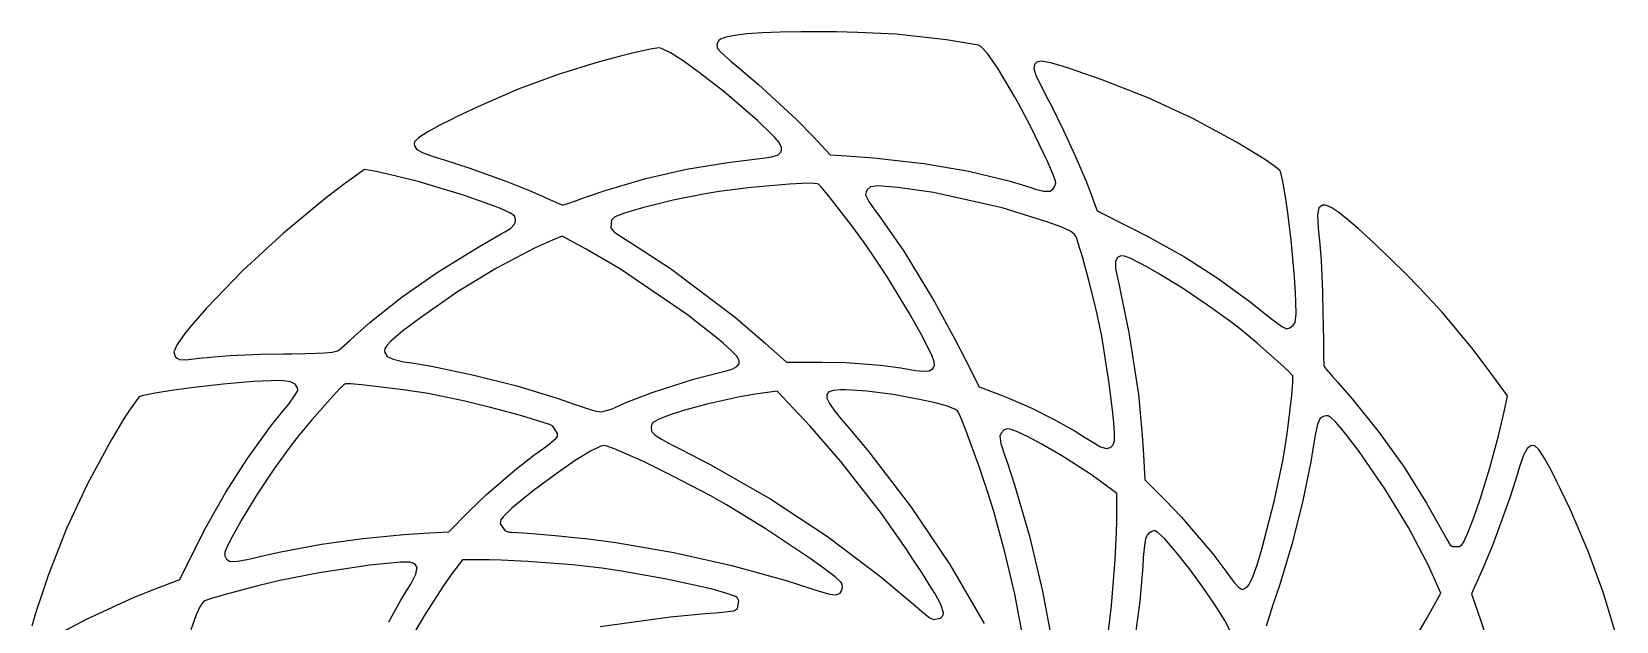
# Model space of a CAD drawing. Extents: x 3.1 to 47.6, y 1.6 to 46.1.
# Drawn here: x 3.95 to 46.81, y 30.18 to 46.12 of the extents above; entities that cross this region are included whole.
import ezdxf

# ---------------------------------------------------------------- set-up
doc = ezdxf.new("R2010")
doc.units = 0
doc.layers.get('0').update_dxf_attribs({"linetype": 'CONTINUOUS'})

msp = doc.modelspace()

# ---------------------------------------------------------------- linework, layer by layer
for p, q in [((22.541, 45.887), (22.487, 45.784)), ((22.58, 45.919), (22.541, 45.887)), ((22.729, 45.977), (22.58, 45.919)), ((22.97, 46.025), (22.729, 45.977)), ((23.297, 46.065), (22.97, 46.025)), ((23.707, 46.094), (23.297, 46.065)), ((24.195, 46.114), (23.707, 46.094)), ((24.756, 46.124), (24.195, 46.114)), ((25.386, 46.123), (24.756, 46.124)), ((25.725, 46.118), (25.386, 46.123)), ((26.302, 46.105), (25.725, 46.118)), ((27.335, 46.054), (26.302, 46.105)), ((28.694, 45.908), (27.335, 46.054)), ((29.56, 45.756), (28.694, 45.908)), ((19.88, 45.462), (19.305, 45.31)), ((20.236, 45.549), (19.88, 45.462)), ((20.679, 45.647), (20.236, 45.549)), ((20.864, 45.681), (20.679, 45.647)), ((20.911, 45.686), (20.864, 45.681)), ((20.987, 45.67), (20.911, 45.686)), ((21.229, 45.551), (20.987, 45.67)), ((21.571, 45.334), (21.229, 45.551)), ((22.487, 45.784), (22.49, 45.687)), ((22.49, 45.687), (22.508, 45.659)), ((22.508, 45.659), (22.604, 45.558)), ((22.604, 45.558), (22.859, 45.328)), ((29.625, 45.724), (29.56, 45.756)), ((29.807, 45.53), (29.625, 45.724)), ((30.071, 45.147), (29.807, 45.53)), ((19.305, 45.31), (18.193, 44.968)), ((21.983, 45.04), (21.571, 45.334)), ((22.674, 44.503), (21.983, 45.04)), ((22.859, 45.328), (23.075, 45.147)), ((23.075, 45.147), (23.607, 44.699)), ((30.33, 44.725), (30.071, 45.147)), ((31.077, 45.233), (31.061, 45.116)), ((31.061, 45.116), (31.123, 44.921)), ((31.11, 45.276), (31.077, 45.233)), ((31.15, 45.307), (31.11, 45.276)), ((31.275, 45.327), (31.15, 45.307)), ((31.51, 45.282), (31.275, 45.327)), ((31.796, 45.198), (31.51, 45.282)), ((32.054, 45.116), (31.796, 45.198)), ((32.206, 45.066), (32.054, 45.116)), ((32.879, 44.835), (32.206, 45.066)), ((18.193, 44.968), (17.107, 44.566)), ((23.607, 44.699), (24.637, 43.747)), ((30.534, 44.375), (30.33, 44.725)), ((31.123, 44.921), (31.279, 44.602)), ((31.279, 44.602), (31.396, 44.382)), ((34.151, 44.336), (32.879, 44.835)), ((17.107, 44.566), (16.018, 44.094)), ((23.583, 43.718), (22.674, 44.503)), ((30.647, 44.178), (30.534, 44.375)), ((30.972, 43.569), (30.647, 44.178)), ((31.396, 44.382), (31.547, 44.097)), ((35.359, 43.775), (34.151, 44.336)), ((15.291, 43.742), (14.995, 43.593)), ((15.464, 43.828), (15.291, 43.742)), ((16.018, 44.094), (15.464, 43.828)), ((23.969, 43.345), (23.583, 43.718)), ((24.637, 43.747), (25.097, 43.277)), ((31.547, 44.097), (31.864, 43.453)), ((36.541, 43.133), (35.359, 43.775)), ((14.668, 43.419), (14.411, 43.257)), ((14.995, 43.593), (14.668, 43.419)), ((24.052, 43.259), (23.969, 43.345)), ((31.438, 42.596), (30.972, 43.569)), ((31.864, 43.453), (32.178, 42.765)), ((14.31, 43.144), (14.301, 43.094)), ((14.301, 43.094), (14.307, 43.036)), ((14.307, 43.036), (14.371, 42.938)), ((14.411, 43.257), (14.31, 43.144)), ((14.371, 42.938), (14.543, 42.845)), ((24.167, 43.128), (24.052, 43.259)), ((24.146, 42.789), (24.215, 42.866)), ((24.236, 42.995), (24.167, 43.128)), ((24.215, 42.866), (24.232, 42.92)), ((24.232, 42.92), (24.236, 42.995)), ((25.097, 43.277), (25.551, 42.794)), ((37.133, 42.776), (36.541, 43.133)), ((14.543, 42.845), (14.87, 42.732)), ((14.87, 42.732), (15.106, 42.66)), ((15.106, 42.66), (15.779, 42.446)), ((15.779, 42.446), (16.801, 42.076)), ((21.665, 42.404), (22.783, 42.59)), ((22.783, 42.59), (23.355, 42.66)), ((23.355, 42.66), (23.495, 42.675)), ((23.495, 42.675), (23.728, 42.702)), ((23.728, 42.702), (23.971, 42.737)), ((23.971, 42.737), (24.146, 42.789)), ((25.551, 42.794), (25.988, 42.766)), ((25.988, 42.766), (26.724, 42.71)), ((26.724, 42.71), (28.08, 42.557)), ((28.08, 42.557), (29.304, 42.348)), ((31.592, 42.231), (31.438, 42.596)), ((32.178, 42.765), (32.46, 42.098)), ((37.352, 42.636), (37.133, 42.776)), ((37.607, 42.459), (37.352, 42.636)), ((37.701, 42.382), (37.607, 42.459)), ((12.416, 42.008), (11.88, 41.607)), ((12.957, 42.397), (12.416, 42.008)), ((13.266, 42.338), (12.957, 42.397)), ((13.618, 42.265), (13.266, 42.338)), ((14.403, 42.07), (13.618, 42.265)), ((15.658, 41.692), (14.403, 42.07)), ((16.801, 42.076), (17.436, 41.818)), ((19.465, 41.826), (20.566, 42.151)), ((20.566, 42.151), (21.665, 42.404)), ((24.45, 42.003), (23.416, 41.913)), ((24.783, 42.02), (24.45, 42.003)), ((25.038, 42.023), (24.783, 42.02)), ((25.195, 42.011), (25.038, 42.023)), ((25.231, 42), (25.195, 42.011)), ((29.304, 42.348), (30.422, 42.077)), ((30.422, 42.077), (30.95, 41.917)), ((31.643, 42.079), (31.592, 42.231)), ((31.627, 41.948), (31.65, 42.038)), ((31.65, 42.038), (31.643, 42.079)), ((32.46, 42.098), (32.579, 41.794)), ((37.718, 42.361), (37.701, 42.382)), ((37.744, 42.279), (37.718, 42.361)), ((37.802, 42.02), (37.744, 42.279)), ((37.864, 41.659), (37.802, 42.02)), ((11.88, 41.607), (10.762, 40.679)), ((16.448, 41.412), (15.658, 41.692)), ((17.436, 41.818), (17.725, 41.69)), ((17.725, 41.69), (17.941, 41.593)), ((17.941, 41.593), (18.196, 41.482)), ((18.687, 41.558), (18.908, 41.636)), ((18.908, 41.636), (19.465, 41.826)), ((22.171, 41.741), (21.307, 41.563)), ((22.55, 41.804), (22.171, 41.741)), ((23.416, 41.913), (22.55, 41.804)), ((25.254, 41.978), (25.231, 42)), ((25.341, 41.881), (25.254, 41.978)), ((25.55, 41.627), (25.341, 41.881)), ((26.113, 40.904), (25.55, 41.627)), ((26.525, 41.786), (26.508, 41.712)), ((26.508, 41.712), (26.597, 41.532)), ((26.551, 41.847), (26.525, 41.786)), ((26.643, 41.926), (26.551, 41.847)), ((26.827, 41.952), (26.643, 41.926)), ((27.152, 41.932), (26.827, 41.952)), ((27.381, 41.907), (27.152, 41.932)), ((28.346, 41.771), (27.381, 41.907)), ((30.202, 41.359), (28.346, 41.771)), ((30.95, 41.917), (31.103, 41.868)), ((31.103, 41.868), (31.32, 41.809)), ((31.32, 41.809), (31.496, 41.809)), ((31.496, 41.809), (31.571, 41.864)), ((31.571, 41.864), (31.627, 41.948)), ((32.579, 41.794), (32.775, 41.277)), ((37.927, 41.222), (37.864, 41.659)), ((16.634, 41.339), (16.448, 41.412)), ((16.886, 41.229), (16.634, 41.339)), ((17.008, 41.142), (16.886, 41.229)), ((18.196, 41.482), (18.292, 41.443)), ((18.292, 41.443), (18.31, 41.438)), ((18.31, 41.438), (18.329, 41.442)), ((18.329, 41.442), (18.426, 41.471)), ((18.426, 41.471), (18.687, 41.558)), ((19.983, 41.214), (19.773, 41.136)), ((20.47, 41.356), (19.983, 41.214)), ((21.307, 41.563), (20.47, 41.356)), ((26.597, 41.532), (26.734, 41.336)), ((26.734, 41.336), (26.874, 41.144)), ((31.125, 41.075), (30.202, 41.359)), ((32.775, 41.277), (33.65, 40.841)), ((38.016, 40.485), (37.927, 41.222)), ((38.764, 41.358), (38.73, 41.168)), ((38.73, 41.168), (38.751, 40.809)), ((38.863, 41.429), (38.764, 41.358)), ((38.939, 41.435), (38.863, 41.429)), ((38.984, 41.426), (38.939, 41.435)), ((39.118, 41.36), (38.984, 41.426)), ((39.306, 41.23), (39.118, 41.36)), ((39.545, 41.042), (39.306, 41.23)), ((16.752, 40.71), (16.902, 40.805)), ((16.902, 40.805), (17.016, 40.917)), ((17.043, 41.048), (17.008, 41.142)), ((17.016, 40.917), (17.04, 40.99)), ((17.04, 40.99), (17.043, 41.048)), ((19.635, 41.024), (19.621, 40.817)), ((19.621, 40.817), (19.688, 40.725)), ((19.712, 41.105), (19.635, 41.024)), ((19.688, 40.725), (19.716, 40.702)), ((19.773, 41.136), (19.712, 41.105)), ((26.472, 40.42), (26.113, 40.904)), ((26.874, 41.144), (26.96, 41.025)), ((26.96, 41.025), (27.539, 40.188)), ((31.41, 40.979), (31.125, 41.075)), ((31.815, 40.834), (31.41, 40.979)), ((32.048, 40.73), (31.815, 40.834)), ((32.162, 40.642), (32.048, 40.73)), ((33.65, 40.841), (34.162, 40.578)), ((38.751, 40.809), (38.779, 40.55)), ((39.83, 40.799), (39.545, 41.042)), ((40.156, 40.504), (39.83, 40.799)), ((10.762, 40.679), (9.662, 39.661)), ((14.944, 39.632), (16.043, 40.308)), ((16.043, 40.308), (16.65, 40.653)), ((16.65, 40.653), (16.752, 40.71)), ((18.036, 40.485), (17.552, 40.266)), ((18.297, 40.596), (18.036, 40.485)), ((18.95, 40.24), (18.297, 40.596)), ((19.716, 40.702), (19.831, 40.623)), ((19.831, 40.623), (20.105, 40.446)), ((20.105, 40.446), (20.325, 40.307)), ((20.325, 40.307), (21.228, 39.717)), ((26.67, 40.138), (26.472, 40.42)), ((32.193, 40.597), (32.162, 40.642)), ((32.21, 40.558), (32.193, 40.597)), ((32.261, 40.405), (32.21, 40.558)), ((32.372, 40.034), (32.261, 40.405)), ((34.162, 40.578), (35.134, 40.03)), ((38.107, 39.49), (38.016, 40.485)), ((38.779, 40.55), (38.797, 40.377)), ((38.797, 40.377), (38.829, 39.933)), ((40.714, 39.973), (40.156, 40.504)), ((17.552, 40.266), (16.525, 39.727)), ((19.881, 39.699), (18.95, 40.24)), ((27.084, 39.513), (26.67, 40.138)), ((27.539, 40.188), (28.374, 38.819)), ((32.547, 39.394), (32.372, 40.034)), ((33.321, 40.015), (33.263, 39.921)), ((33.263, 39.921), (33.269, 39.722)), ((33.373, 40.044), (33.321, 40.015)), ((33.414, 40.058), (33.373, 40.044)), ((33.511, 40.055), (33.414, 40.058)), ((33.667, 39.996), (33.511, 40.055)), ((33.927, 39.863), (33.667, 39.996)), ((34.11, 39.763), (33.927, 39.863)), ((35.134, 40.03), (36.044, 39.446)), ((38.829, 39.933), (38.865, 39.097)), ((41.126, 39.565), (40.714, 39.973)), ((9.662, 39.661), (8.677, 38.642)), ((13.972, 38.956), (14.944, 39.632)), ((16.525, 39.727), (15.474, 39.088)), ((21.689, 38.469), (19.881, 39.699)), ((21.228, 39.717), (22.987, 38.396)), ((27.695, 38.506), (27.084, 39.513)), ((33.269, 39.722), (33.318, 39.463)), ((33.318, 39.463), (33.371, 39.221)), ((34.416, 39.59), (34.11, 39.763)), ((35.08, 39.183), (34.416, 39.59)), ((36.044, 39.446), (36.907, 38.819)), ((38.133, 39.048), (38.107, 39.49)), ((41.472, 39.212), (41.126, 39.565)), ((15.474, 39.088), (14.465, 38.389)), ((32.711, 38.751), (32.547, 39.394)), ((33.371, 39.221), (33.404, 39.077)), ((33.404, 39.077), (33.631, 37.986)), ((35.757, 38.731), (35.08, 39.183)), ((38.142, 38.816), (38.133, 39.048)), ((38.865, 39.097), (38.879, 38.486)), ((42.101, 38.536), (41.472, 39.212)), ((8.677, 38.642), (8.258, 38.161)), ((13.095, 38.256), (13.972, 38.956)), ((28.374, 38.819), (28.923, 37.807)), ((32.772, 38.486), (32.711, 38.751)), ((36.382, 38.28), (35.757, 38.731)), ((36.907, 38.819), (37.323, 38.487)), ((38.149, 38.494), (38.142, 38.816)), ((8.258, 38.161), (8.099, 37.964)), ((12.682, 37.891), (13.095, 38.256)), ((14.465, 38.389), (13.996, 38.03)), ((22.538, 37.799), (21.689, 38.469)), ((22.987, 38.396), (23.795, 37.701)), ((28.052, 37.861), (27.695, 38.506)), ((32.893, 37.89), (32.772, 38.486)), ((36.655, 38.067), (36.382, 38.28)), ((37.323, 38.487), (37.52, 38.331)), ((37.52, 38.331), (37.766, 38.154)), ((37.766, 38.154), (37.871, 38.094)), ((37.986, 38.115), (38.075, 38.186)), ((38.075, 38.186), (38.123, 38.261)), ((38.123, 38.261), (38.149, 38.494)), ((38.879, 38.486), (38.882, 38.209)), ((38.882, 38.209), (38.889, 37.713)), ((42.939, 37.532), (42.101, 38.536)), ((8.099, 37.964), (7.884, 37.663)), ((12.333, 37.577), (12.554, 37.775)), ((12.554, 37.775), (12.682, 37.891)), ((13.671, 37.757), (13.556, 37.638)), ((13.865, 37.924), (13.671, 37.757)), ((13.996, 38.03), (13.865, 37.924)), ((22.666, 37.69), (22.538, 37.799)), ((28.158, 37.658), (28.052, 37.861)), ((28.923, 37.807), (29.2, 37.264)), ((33.098, 36.612), (32.893, 37.89)), ((33.631, 37.986), (33.885, 36.314)), ((37.099, 37.699), (36.655, 38.067)), ((37.871, 38.094), (37.898, 38.086)), ((37.898, 38.086), (37.986, 38.115)), ((7.884, 37.663), (7.798, 37.462)), ((7.798, 37.462), (7.831, 37.335)), ((7.831, 37.335), (7.888, 37.29)), ((7.888, 37.29), (7.95, 37.254)), ((8.341, 37.273), (8.562, 37.299)), ((8.562, 37.299), (8.7, 37.316)), ((8.7, 37.316), (8.872, 37.333)), ((8.872, 37.333), (9.311, 37.365)), ((9.311, 37.365), (10.146, 37.399)), ((10.146, 37.399), (10.767, 37.412)), ((10.767, 37.412), (10.99, 37.414)), ((10.99, 37.414), (11.365, 37.42)), ((11.365, 37.42), (11.653, 37.427)), ((11.653, 37.427), (11.869, 37.435)), ((11.869, 37.435), (12.082, 37.453)), ((12.082, 37.453), (12.226, 37.492)), ((12.226, 37.492), (12.267, 37.519)), ((12.267, 37.519), (12.333, 37.577)), ((13.506, 37.55), (13.5, 37.514)), ((13.5, 37.514), (13.506, 37.445)), ((13.556, 37.638), (13.506, 37.55)), ((13.506, 37.445), (13.568, 37.34)), ((13.568, 37.34), (13.727, 37.264)), ((22.873, 37.504), (22.666, 37.69)), ((23.012, 37.354), (22.873, 37.504)), ((23.084, 37.235), (23.012, 37.354)), ((23.795, 37.701), (24.365, 37.186)), ((28.3, 37.371), (28.158, 37.658)), ((28.365, 37.199), (28.3, 37.371)), ((37.734, 37.138), (37.099, 37.699)), ((38.889, 37.713), (38.895, 37.334)), ((38.895, 37.334), (38.898, 37.116)), ((43.475, 36.816), (42.939, 37.532)), ((7.95, 37.254), (8.125, 37.25)), ((8.125, 37.25), (8.341, 37.273)), ((13.727, 37.264), (14.021, 37.199)), ((14.021, 37.199), (14.231, 37.166)), ((14.231, 37.166), (14.764, 37.076)), ((14.764, 37.076), (15.909, 36.838)), ((21.856, 36.728), (22.588, 36.913)), ((22.588, 36.913), (22.709, 36.942)), ((22.709, 36.942), (22.902, 37)), ((22.902, 37), (23.029, 37.064)), ((23.029, 37.064), (23.09, 37.14)), ((23.09, 37.14), (23.084, 37.235)), ((24.365, 37.186), (25.322, 37.186)), ((25.322, 37.186), (25.976, 37.172)), ((25.976, 37.172), (26.91, 37.106)), ((26.91, 37.106), (27.459, 37.034)), ((27.459, 37.034), (27.7, 36.991)), ((27.7, 36.991), (27.849, 36.964)), ((27.849, 36.964), (28.08, 36.939)), ((28.08, 36.939), (28.236, 36.954)), ((28.236, 36.954), (28.329, 37.012)), ((28.329, 37.012), (28.357, 37.056)), ((28.357, 37.056), (28.371, 37.097)), ((28.371, 37.097), (28.365, 37.199)), ((29.2, 37.264), (29.575, 36.514)), ((37.955, 36.929), (37.734, 37.138)), ((38.04, 36.839), (37.955, 36.929)), ((38.898, 37.116), (38.899, 37.082)), ((38.899, 37.082), (38.907, 37.068)), ((38.907, 37.068), (38.965, 36.994)), ((38.965, 36.994), (39.134, 36.798)), ((8.264, 36.493), (7.734, 36.422)), ((9.131, 36.59), (8.264, 36.493)), ((9.964, 36.659), (9.131, 36.59)), ((10.432, 36.682), (9.964, 36.659)), ((10.625, 36.686), (10.432, 36.682)), ((10.754, 36.682), (10.625, 36.686)), ((10.955, 36.652), (10.754, 36.682)), ((11.082, 36.589), (10.955, 36.652)), ((11.143, 36.489), (11.082, 36.589)), ((11.15, 36.425), (11.143, 36.489)), ((12.304, 36.489), (12.094, 36.267)), ((12.393, 36.574), (12.304, 36.489)), ((12.419, 36.593), (12.393, 36.574)), ((12.447, 36.599), (12.419, 36.593)), ((12.587, 36.597), (12.447, 36.599)), ((12.959, 36.567), (12.587, 36.597)), ((14.004, 36.44), (12.959, 36.567)), ((14.675, 36.335), (14.004, 36.44)), ((15.909, 36.838), (17.076, 36.541)), ((17.076, 36.541), (18.165, 36.21)), ((20.736, 36.369), (21.856, 36.728)), ((25.832, 36.434), (25.642, 36.417)), ((25.951, 36.436), (25.832, 36.434)), ((26.127, 36.431), (25.951, 36.436)), ((26.541, 36.4), (26.127, 36.431)), ((29.575, 36.514), (30.125, 36.31)), ((33.176, 35.968), (33.098, 36.612)), ((38.035, 36.284), (38.064, 36.648)), ((38.06, 36.813), (38.04, 36.839)), ((38.066, 36.785), (38.06, 36.813)), ((38.064, 36.648), (38.066, 36.785)), ((39.134, 36.798), (39.282, 36.632)), ((39.282, 36.632), (39.671, 36.19)), ((43.867, 36.271), (43.475, 36.816)), ((6.777, 36.143), (6.599, 35.888)), ((6.854, 36.237), (6.777, 36.143)), ((6.875, 36.253), (6.854, 36.237)), ((6.973, 36.284), (6.875, 36.253)), ((7.29, 36.351), (6.973, 36.284)), ((7.734, 36.422), (7.29, 36.351)), ((10.748, 35.859), (10.904, 36.054)), ((10.904, 36.054), (11.081, 36.298)), ((11.081, 36.298), (11.142, 36.399)), ((11.142, 36.399), (11.15, 36.425)), ((12.094, 36.267), (11.533, 35.63)), ((14.987, 36.276), (14.675, 36.335)), ((15.668, 36.131), (14.987, 36.276)), ((16.367, 35.963), (15.668, 36.131)), ((18.165, 36.21), (18.65, 36.041)), ((18.65, 36.041), (18.866, 35.965)), ((19.75, 35.966), (20.053, 36.102)), ((20.053, 36.102), (20.736, 36.369)), ((22.215, 36.051), (21.58, 35.875)), ((23.109, 36.251), (22.215, 36.051)), ((23.52, 36.319), (23.109, 36.251)), ((24.118, 36.404), (23.52, 36.319)), ((24.562, 35.932), (24.118, 36.404)), ((25.516, 36.379), (25.455, 36.311)), ((25.455, 36.311), (25.459, 36.208)), ((25.459, 36.208), (25.529, 36.064)), ((25.642, 36.417), (25.516, 36.379)), ((25.529, 36.064), (25.663, 35.872)), ((27.254, 36.307), (26.541, 36.4)), ((27.97, 36.18), (27.254, 36.307)), ((28.392, 36.086), (27.97, 36.18)), ((28.727, 35.994), (28.392, 36.086)), ((30.125, 36.31), (30.402, 36.201)), ((30.402, 36.201), (31, 35.937)), ((33.885, 36.314), (33.992, 35.215)), ((37.908, 35.248), (38.035, 36.284)), ((39.671, 36.19), (40.401, 35.283)), ((43.805, 35.966), (43.867, 36.271)), ((6.459, 35.669), (6.103, 35.076)), ((6.599, 35.888), (6.459, 35.669)), ((10.416, 35.441), (10.748, 35.859)), ((11.533, 35.63), (11.168, 35.19)), ((17.016, 35.79), (16.367, 35.963)), ((17.3, 35.706), (17.016, 35.79)), ((17.53, 35.635), (17.3, 35.706)), ((17.816, 35.548), (17.53, 35.635)), ((18.866, 35.965), (19.151, 35.878)), ((19.151, 35.878), (19.284, 35.847)), ((19.284, 35.847), (19.325, 35.842)), ((19.325, 35.842), (19.405, 35.85)), ((19.405, 35.85), (19.631, 35.916)), ((19.631, 35.916), (19.75, 35.966)), ((20.943, 35.652), (20.77, 35.561)), ((21.221, 35.759), (20.943, 35.652)), ((21.58, 35.875), (21.221, 35.759)), ((25.006, 35.452), (24.562, 35.932)), ((25.663, 35.872), (25.864, 35.626)), ((25.864, 35.626), (25.988, 35.48)), ((28.941, 35.908), (28.727, 35.994)), ((28.992, 35.871), (28.941, 35.908)), ((29.01, 35.84), (28.992, 35.871)), ((29.072, 35.704), (29.01, 35.84)), ((29.215, 35.348), (29.072, 35.704)), ((31, 35.937), (31.61, 35.632)), ((31.61, 35.632), (32.177, 35.315)), ((33.192, 35.814), (33.176, 35.968)), ((33.218, 35.557), (33.192, 35.814)), ((38.803, 35.667), (38.728, 35.507)), ((38.909, 35.729), (38.803, 35.667)), ((38.978, 35.736), (38.909, 35.729)), ((39.015, 35.73), (38.978, 35.736)), ((39.102, 35.679), (39.015, 35.73)), ((39.222, 35.565), (39.102, 35.679)), ((43.625, 35.193), (43.754, 35.726)), ((43.754, 35.726), (43.805, 35.966)), ((9.788, 34.578), (10.416, 35.441)), ((11.168, 35.19), (10.956, 34.918)), ((17.934, 35.512), (17.816, 35.548)), ((17.964, 35.504), (17.934, 35.512)), ((18.052, 35.451), (17.964, 35.504)), ((18.172, 35.259), (18.052, 35.451)), ((18.131, 35.12), (18.172, 35.171)), ((18.172, 35.171), (18.172, 35.259)), ((20.731, 35.524), (20.708, 35.437)), ((20.708, 35.437), (20.716, 35.331)), ((20.716, 35.331), (20.731, 35.294)), ((20.77, 35.561), (20.731, 35.524)), ((20.731, 35.294), (20.815, 35.212)), ((20.815, 35.212), (20.99, 35.101)), ((25.826, 34.512), (25.006, 35.452)), ((25.988, 35.48), (26.599, 34.756)), ((29.586, 34.337), (29.215, 35.348)), ((30.175, 35.267), (30.138, 35.186)), ((30.138, 35.186), (30.165, 34.983)), ((30.26, 35.351), (30.175, 35.267)), ((30.355, 35.386), (30.26, 35.351)), ((30.417, 35.376), (30.355, 35.386)), ((30.619, 35.301), (30.417, 35.376)), ((30.906, 35.164), (30.619, 35.301)), ((31.252, 34.98), (30.906, 35.164)), ((32.177, 35.315), (32.428, 35.161)), ((32.428, 35.161), (32.607, 35.047)), ((33.241, 35.279), (33.218, 35.557)), ((33.24, 35.061), (33.241, 35.279)), ((33.992, 35.215), (34.026, 34.68)), ((37.799, 34.561), (37.908, 35.248)), ((38.664, 35.213), (38.631, 35.004)), ((38.728, 35.507), (38.664, 35.213)), ((39.389, 35.371), (39.222, 35.565)), ((39.494, 35.239), (39.389, 35.371)), ((39.854, 34.771), (39.494, 35.239)), ((40.401, 35.283), (41.07, 34.344)), ((43.387, 34.324), (43.625, 35.193)), ((6.103, 35.076), (5.461, 33.895)), ((10.956, 34.918), (10.504, 34.292)), ((17.535, 34.667), (17.768, 34.834)), ((17.768, 34.834), (17.916, 34.941)), ((17.916, 34.941), (18.131, 35.12)), ((19.071, 34.78), (18.683, 34.54)), ((19.343, 34.917), (19.071, 34.78)), ((19.421, 34.936), (19.343, 34.917)), ((19.483, 34.924), (19.421, 34.936)), ((19.717, 34.841), (19.483, 34.924)), ((20.072, 34.69), (19.717, 34.841)), ((20.99, 35.101), (21.285, 34.944)), ((21.285, 34.944), (21.485, 34.844)), ((21.485, 34.844), (22.321, 34.413)), ((26.599, 34.756), (27.744, 33.262)), ((30.165, 34.983), (30.255, 34.708)), ((31.833, 34.643), (31.252, 34.98)), ((32.607, 35.047), (32.864, 34.9)), ((32.864, 34.9), (33.022, 34.848)), ((33.022, 34.848), (33.126, 34.875)), ((33.126, 34.875), (33.171, 34.914)), ((33.171, 34.914), (33.203, 34.952)), ((33.203, 34.952), (33.24, 35.061)), ((38.631, 35.004), (38.547, 34.494)), ((40.553, 33.761), (39.854, 34.771)), ((44.401, 34.852), (44.304, 34.671)), ((44.499, 34.927), (44.401, 34.852)), ((44.554, 34.936), (44.499, 34.927)), ((44.605, 34.926), (44.554, 34.936)), ((44.72, 34.826), (44.605, 34.926)), ((44.882, 34.571), (44.72, 34.826)), ((9.204, 33.667), (9.788, 34.578)), ((10.504, 34.292), (10.053, 33.615)), ((17.032, 34.275), (17.535, 34.667)), ((18.683, 34.54), (18.229, 34.231)), ((20.515, 34.486), (20.072, 34.69)), ((21.276, 34.114), (20.515, 34.486)), ((22.321, 34.413), (23.941, 33.482)), ((26.934, 33.096), (25.826, 34.512)), ((29.815, 33.661), (29.586, 34.337)), ((30.255, 34.708), (30.325, 34.507)), ((30.325, 34.507), (30.539, 33.871)), ((32.593, 34.155), (31.833, 34.643)), ((34.026, 34.68), (34.06, 33.999)), ((37.569, 33.449), (37.799, 34.561)), ((38.547, 34.494), (38.322, 33.398)), ((41.07, 34.344), (41.677, 33.371)), ((43.126, 33.477), (43.387, 34.324)), ((44.193, 34.354), (44.127, 34.136)), ((44.304, 34.671), (44.193, 34.354)), ((45.056, 34.244), (44.882, 34.571)), ((5.461, 33.895), (4.899, 32.687)), ((16.255, 33.602), (17.032, 34.275)), ((18.229, 34.231), (17.527, 33.715)), ((22.303, 33.576), (21.276, 34.114)), ((30.539, 33.871), (30.94, 32.479)), ((32.913, 33.925), (32.593, 34.155)), ((33.3, 33.631), (32.913, 33.925)), ((34.06, 33.999), (34.609, 33.455)), ((44.127, 34.136), (43.933, 33.514)), ((45.206, 33.946), (45.056, 34.244)), ((45.293, 33.771), (45.206, 33.946)), ((8.657, 32.695), (9.204, 33.667)), ((10.053, 33.615), (9.646, 32.952)), ((15.781, 33.145), (16.255, 33.602)), ((17.527, 33.715), (16.944, 33.24)), ((22.75, 33.325), (22.303, 33.576)), ((23.941, 33.482), (25.481, 32.466)), ((29.975, 33.146), (29.815, 33.661)), ((33.299, 32.896), (33.3, 33.631)), ((34.609, 33.455), (35.056, 32.992)), ((37.227, 32.128), (37.569, 33.449)), ((41.192, 32.71), (40.553, 33.761)), ((42.959, 32.983), (43.126, 33.477)), ((43.933, 33.514), (43.459, 32.228)), ((45.563, 33.207), (45.293, 33.771)), ((15.236, 32.595), (15.781, 33.145)), ((16.703, 33.004), (16.644, 32.924)), ((16.944, 33.24), (16.703, 33.004)), ((23.788, 32.689), (22.75, 33.325)), ((27.623, 32.108), (26.934, 33.096)), ((27.744, 33.262), (28.784, 31.715)), ((30.276, 32.048), (29.975, 33.146)), ((38.322, 33.398), (38.035, 32.258)), ((41.677, 33.371), (41.958, 32.872)), ((46.046, 32.09), (45.563, 33.207)), ((4.899, 32.687), (4.401, 31.414)), ((8.394, 32.183), (8.657, 32.695)), ((9.472, 32.646), (9.373, 32.462)), ((9.646, 32.952), (9.472, 32.646)), ((14.556, 32.561), (15.236, 32.595)), ((16.644, 32.924), (16.628, 32.817)), ((16.628, 32.817), (16.756, 32.62)), ((16.756, 32.62), (16.864, 32.585)), ((16.864, 32.585), (16.922, 32.584)), ((16.922, 32.584), (17.1, 32.575)), ((17.1, 32.575), (17.484, 32.548)), ((25.009, 31.876), (23.788, 32.689)), ((33.261, 31.835), (33.295, 32.579)), ((33.295, 32.579), (33.299, 32.896)), ((34.247, 32.61), (34.159, 32.548)), ((34.317, 32.636), (34.247, 32.61)), ((34.344, 32.628), (34.317, 32.636)), ((34.424, 32.574), (34.344, 32.628)), ((34.598, 32.403), (34.424, 32.574)), ((35.056, 32.992), (35.897, 32.006)), ((41.731, 31.683), (41.192, 32.71)), ((41.958, 32.872), (42.08, 32.649)), ((42.08, 32.649), (42.233, 32.379)), ((42.688, 32.322), (42.809, 32.586)), ((42.809, 32.586), (42.959, 32.983)), ((7.958, 31.306), (8.394, 32.183)), ((9.239, 32.202), (9.18, 32.046)), ((9.373, 32.462), (9.239, 32.202)), ((10.691, 32.056), (11.791, 32.26)), ((11.791, 32.26), (12.913, 32.419)), ((12.913, 32.419), (14.02, 32.528)), ((14.02, 32.528), (14.556, 32.561)), ((17.484, 32.548), (18.113, 32.496)), ((18.113, 32.496), (18.738, 32.437)), ((18.738, 32.437), (19, 32.408)), ((19, 32.408), (19.751, 32.309)), ((19.751, 32.309), (21.322, 32.038)), ((25.481, 32.466), (26.922, 31.378)), ((30.94, 32.479), (31.29, 30.993)), ((34.049, 32.231), (34.019, 31.898)), ((34.082, 32.419), (34.049, 32.231)), ((34.128, 32.517), (34.082, 32.419)), ((34.159, 32.548), (34.128, 32.517)), ((34.906, 32.047), (34.598, 32.403)), ((38.035, 32.258), (37.703, 31.145)), ((42.233, 32.379), (42.296, 32.272)), ((42.296, 32.272), (42.312, 32.248)), ((42.312, 32.248), (42.382, 32.202)), ((42.382, 32.202), (42.57, 32.204)), ((42.57, 32.204), (42.642, 32.25)), ((42.642, 32.25), (42.688, 32.322)), ((43.459, 32.228), (43.19, 31.589)), ((9.18, 32.046), (9.177, 31.949)), ((9.177, 31.949), (9.192, 31.908)), ((9.192, 31.908), (9.222, 31.856)), ((9.222, 31.856), (9.32, 31.797)), ((9.32, 31.797), (9.523, 31.804)), ((9.523, 31.804), (9.782, 31.852)), ((9.782, 31.852), (10.02, 31.905)), ((10.02, 31.905), (10.162, 31.938)), ((10.162, 31.938), (10.691, 32.056)), ((13.563, 31.744), (13.1, 31.693)), ((13.932, 31.772), (13.563, 31.744)), ((14.179, 31.772), (13.932, 31.772)), ((14.247, 31.761), (14.179, 31.772)), ((14.315, 31.731), (14.247, 31.761)), ((14.38, 31.629), (14.315, 31.731)), ((15.604, 31.836), (15.31, 31.448)), ((16.34, 31.835), (15.604, 31.836)), ((16.651, 31.83), (16.34, 31.835)), ((17.373, 31.798), (16.651, 31.83)), ((18.583, 31.7), (17.373, 31.798)), ((21.322, 32.038), (22.894, 31.688)), ((25.393, 31.599), (25.009, 31.876)), ((27.771, 31.886), (27.623, 32.108)), ((28.026, 31.497), (27.771, 31.886)), ((30.54, 30.915), (30.276, 32.048)), ((33.162, 30.605), (33.261, 31.835)), ((34.019, 31.898), (34.002, 31.661)), ((35.264, 31.594), (34.906, 32.047)), ((35.897, 32.006), (36.248, 31.536)), ((37.096, 31.703), (37.227, 32.128)), ((46.458, 30.963), (46.046, 32.09)), ((4.401, 31.414), (4.17, 30.742)), ((7.317, 31.063), (7.958, 31.306)), ((11.732, 31.49), (10.668, 31.284)), ((13.1, 31.693), (11.732, 31.49)), ((14.205, 31.182), (14.345, 31.454)), ((14.345, 31.454), (14.38, 31.629)), ((15.31, 31.448), (15.081, 31.129)), ((19.375, 31.61), (18.583, 31.7)), ((19.91, 31.532), (19.375, 31.61)), ((21.082, 31.322), (19.91, 31.532)), ((21.918, 31.146), (21.082, 31.322)), ((22.894, 31.688), (24.363, 31.283)), ((25.681, 31.376), (25.393, 31.599)), ((25.847, 31.224), (25.681, 31.376)), ((26.922, 31.378), (27.6, 30.81)), ((28.23, 31.176), (28.026, 31.497)), ((28.784, 31.715), (29.717, 30.118)), ((34.002, 31.661), (33.922, 30.72)), ((35.63, 31.098), (35.264, 31.594)), ((36.248, 31.536), (36.337, 31.411)), ((36.337, 31.411), (36.483, 31.22)), ((36.882, 31.171), (36.978, 31.376)), ((36.978, 31.376), (37.096, 31.703)), ((41.95, 31.198), (41.731, 31.683)), ((43.19, 31.589), (42.894, 30.918)), ((6.707, 30.818), (7.317, 31.063)), ((9.156, 30.896), (8.819, 30.794)), ((10.068, 31.14), (9.156, 30.896)), ((10.668, 31.284), (10.068, 31.14)), ((13.937, 30.745), (14.095, 31.003)), ((14.095, 31.003), (14.205, 31.182)), ((15.081, 31.129), (14.593, 30.369)), ((22.392, 31.033), (21.918, 31.146)), ((22.759, 30.933), (22.392, 31.033)), ((22.985, 30.852), (22.759, 30.933)), ((24.363, 31.283), (25.025, 31.066)), ((25.025, 31.066), (25.227, 30.998)), ((25.227, 30.998), (25.527, 30.914)), ((25.527, 30.914), (25.713, 30.896)), ((25.713, 30.896), (25.818, 30.942)), ((25.818, 30.942), (25.851, 30.987)), ((25.877, 31.179), (25.847, 31.224)), ((25.851, 30.987), (25.881, 31.086)), ((25.881, 31.086), (25.877, 31.179)), ((28.387, 30.918), (28.23, 31.176)), ((28.542, 30.632), (28.387, 30.918)), ((30.752, 29.812), (30.54, 30.915)), ((31.29, 30.993), (31.57, 29.501)), ((35.965, 30.615), (35.63, 31.098)), ((36.483, 31.22), (36.593, 31.099)), ((36.593, 31.099), (36.673, 31.042)), ((36.673, 31.042), (36.704, 31.036)), ((36.704, 31.036), (36.759, 31.061)), ((36.759, 31.061), (36.844, 31.123)), ((36.844, 31.123), (36.882, 31.171)), ((37.703, 31.145), (37.526, 30.621)), ((41.708, 30.289), (42.062, 30.936)), ((42.062, 30.936), (41.95, 31.198)), ((42.894, 30.918), (43.145, 30.189)), ((46.812, 29.798), (46.458, 30.963)), ((4.12, 30.589), (4.037, 30.331)), ((4.17, 30.742), (4.12, 30.589)), ((5.438, 30.233), (6.707, 30.818)), ((8.506, 30.583), (8.402, 30.351)), ((8.593, 30.698), (8.506, 30.583)), ((8.638, 30.728), (8.593, 30.698)), ((8.678, 30.745), (8.638, 30.728)), ((8.819, 30.794), (8.678, 30.745)), ((13.613, 30.163), (13.937, 30.745)), ((22.454, 30.408), (22.794, 30.441)), ((22.794, 30.441), (22.931, 30.459)), ((22.931, 30.459), (22.962, 30.465)), ((22.962, 30.465), (23.04, 30.523)), ((23.036, 30.821), (22.985, 30.852)), ((23.082, 30.73), (23.036, 30.821)), ((23.04, 30.523), (23.082, 30.73)), ((27.6, 30.81), (27.813, 30.627)), ((27.813, 30.627), (28.086, 30.397)), ((28.616, 30.406), (28.542, 30.632)), ((33.073, 29.836), (33.162, 30.605)), ((33.922, 30.72), (33.67, 28.825)), ((36.228, 30.198), (35.965, 30.615)), ((37.526, 30.621), (37.438, 30.365)), ((4.037, 30.331), (3.953, 30.045)), ((4.825, 29.913), (5.438, 30.233)), ((8.402, 30.351), (8.256, 29.945)), ((14.593, 30.369), (14.256, 29.789)), ((19.332, 30.033), (21.223, 30.297)), ((21.223, 30.297), (22.175, 30.385)), ((22.175, 30.385), (22.454, 30.408)), ((28.086, 30.397), (28.207, 30.301)), ((28.207, 30.301), (28.241, 30.275)), ((28.241, 30.275), (28.346, 30.228)), ((28.346, 30.228), (28.537, 30.264)), ((28.537, 30.264), (28.605, 30.345)), ((28.605, 30.345), (28.616, 30.406)), ((36.379, 29.902), (36.228, 30.198)), ((37.438, 30.365), (37.339, 30.048)), ((41.165, 29.356), (41.708, 30.289)), ((43.145, 30.189), (43.295, 29.744))]:
    msp.add_line(p, q)

doc.saveas('drawing.dxf')
